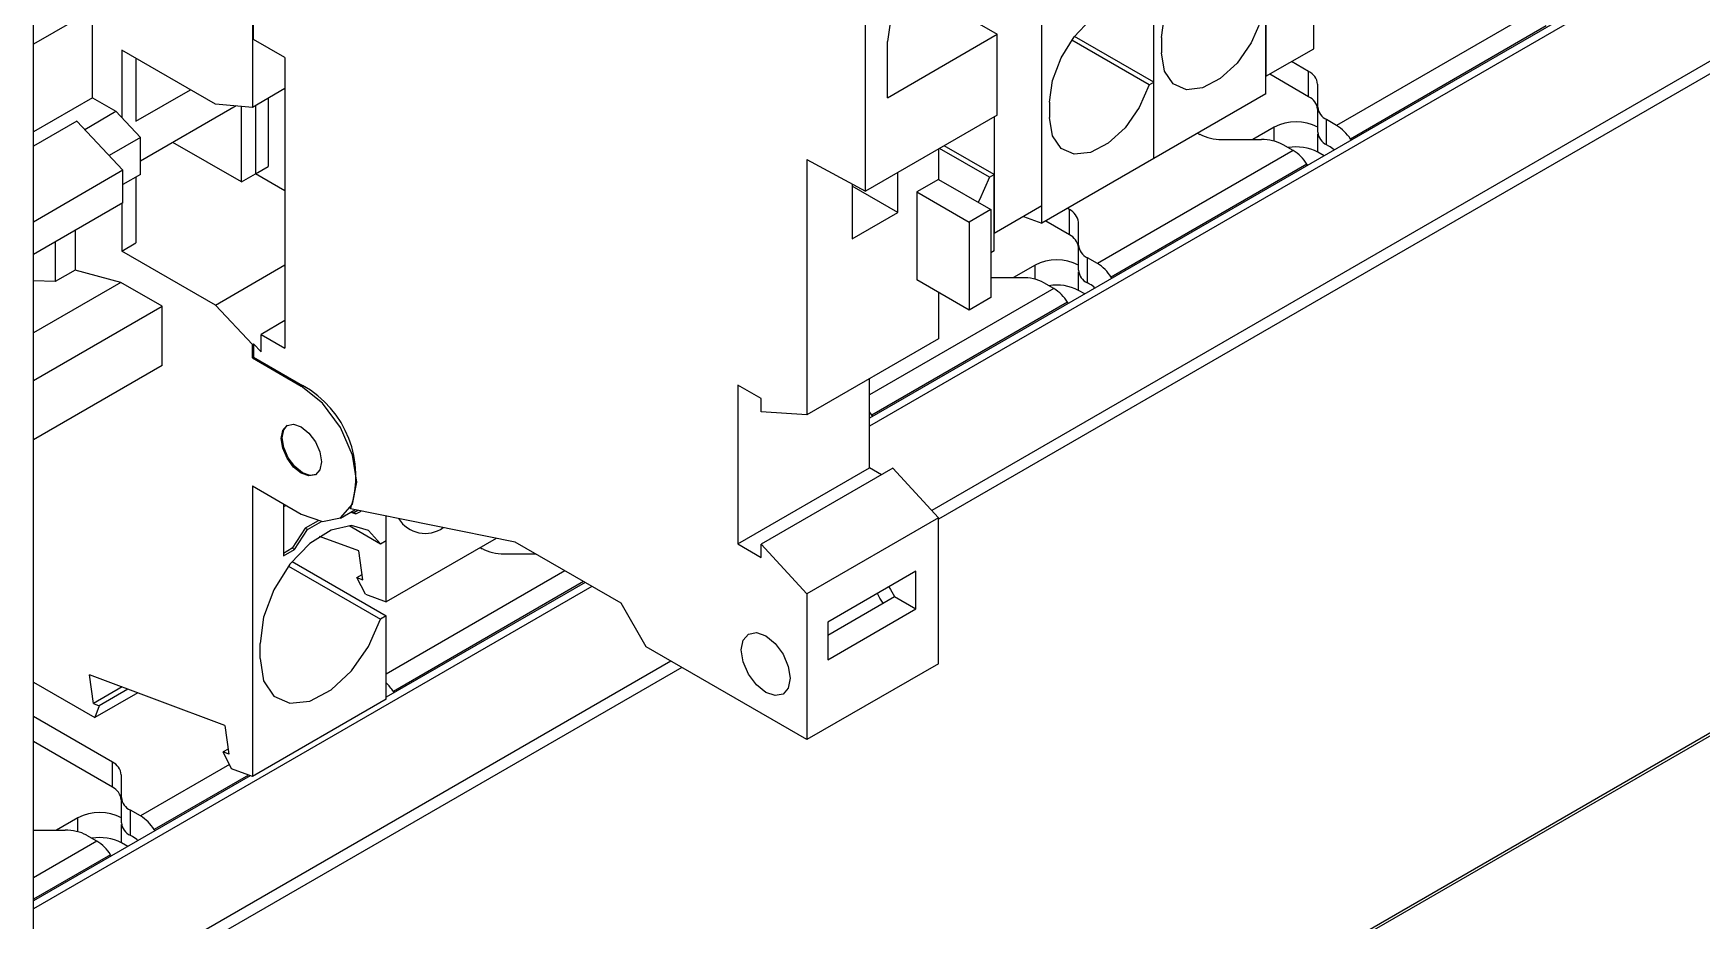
# Model space of a CAD drawing. Header units: millimetres. Extents: x 24 to 293, y 35 to 211.
# Drawn here: x 204.35 to 231.46, y 68.01 to 82.44 of the extents above; entities that cross this region are included whole.
import ezdxf

# ---------------------------------------------------------------- set-up
doc = ezdxf.new("R2010")
doc.units = ezdxf.units.MM

msp = doc.modelspace()

# ---------------------------------------------------------------- linework, layer by layer
at = {"color": 7, "linetype": 'Continuous', "lineweight": 25}
for p, q in [((204.347, 55.615), (204.347, 157.683)), ((272.227, 107.522), (217.939, 76.182)), ((272.417, 107.503), (217.939, 76.053)), ((274.111, 106.525), (218.951, 74.683)), ((274.199, 106.372), (219.061, 74.542)), ((204.7, 55.492), (274.173, 95.598)), ((274.199, 95.655), (204.726, 55.549)), ((207.907, 92.046), (207.907, 81.234)), ((207.925, 82.339), (207.925, 87.83)), ((225.16, 82.188), (225.16, 87.341)), ((224.382, 86.892), (224.382, 81.739)), ((222.562, 80.401), (222.562, 85.841)), ((218.574, 84.621), (218.228, 82.303)), ((220.741, 79.35), (220.741, 84.79)), ((220.741, 79.637), (220.741, 84.79)), ((217.875, 79.874), (217.875, 84.218)), ((206.086, 83.263), (204.347, 82.259)), ((218.673, 83.197), (220.014, 82.423)), ((205.308, 81.39), (205.308, 82.814)), ((228.713, 82.779), (225.531, 80.942)), ((224.382, 81.452), (224.382, 82.695)), ((228.937, 82.557), (225.755, 80.72)), ((207.306, 81.288), (205.786, 82.165)), ((205.786, 82.165), (205.786, 81.068)), ((208.437, 82.043), (207.925, 82.339)), ((218.228, 81.392), (220.014, 82.423)), ((218.228, 81.392), (218.228, 82.303)), ((220.014, 81.108), (220.014, 82.423)), ((222.484, 81.599), (221.225, 82.326)), ((222.562, 81.643), (221.271, 82.388)), ((222.685, 82.368), (222.685, 82.123)), ((224.382, 81.739), (225.16, 82.188)), ((206.015, 82.032), (206.015, 81.012)), ((208.437, 82.043), (208.437, 77.321)), ((225.076, 81.817), (224.796, 81.978)), ((222.484, 81.599), (222.562, 81.643)), ((222.562, 80.401), (222.562, 81.643)), ((225.076, 81.408), (224.443, 81.774)), ((225.076, 81.408), (225.076, 81.817)), ((205.308, 81.39), (204.347, 80.835)), ((205.308, 81.39), (205.69, 81.17)), ((206.015, 81.012), (206.899, 81.522)), ((208.437, 81.54), (207.907, 81.234)), ((208.163, 81.382), (208.163, 80.272)), ((224.382, 81.452), (222.562, 80.401)), ((225.223, 81.239), (225.223, 81.613)), ((205.181, 80.876), (205.69, 81.17)), ((205.69, 81.17), (206.086, 80.747)), ((207.643, 81.257), (206.086, 80.359)), ((207.907, 81.234), (207.306, 81.288)), ((207.73, 80.022), (207.73, 81.25)), ((207.96, 81.264), (207.96, 80.154)), ((220.014, 81.108), (217.875, 79.874)), ((220.865, 81.317), (220.865, 81.072)), ((225.223, 80.831), (225.223, 81.239)), ((205.054, 81.011), (204.347, 80.603)), ((205.054, 81.011), (205.803, 80.211)), ((219.963, 81.079), (219.963, 79.188)), ((223.277, 80.814), (223.308, 80.796)), ((224.518, 80.913), (224.169, 80.712)), ((224.518, 80.685), (224.518, 80.913)), ((225.531, 80.942), (225.369, 81.035)), ((225.369, 80.627), (225.369, 81.035)), ((206.086, 80.747), (205.577, 80.453)), ((206.086, 80.145), (206.086, 80.747)), ((207.73, 80.022), (206.616, 80.665)), ((219.061, 80.559), (219.061, 80.063)), ((219.886, 80.099), (219.075, 80.567)), ((219.963, 80.143), (219.152, 80.611)), ((223.662, 80.712), (224.308, 80.712)), ((224.824, 80.534), (224.662, 80.627)), ((225.225, 80.505), (225.225, 80.805)), ((225.405, 80.606), (225.369, 80.627)), ((225.767, 80.701), (225.755, 80.72)), ((207.96, 80.154), (208.163, 80.272)), ((216.922, 80.385), (217.875, 79.874)), ((216.922, 80.385), (216.922, 76.235)), ((222.562, 80.401), (220.741, 79.35)), ((224.824, 80.534), (221.642, 78.697)), ((225.048, 80.312), (221.866, 78.475)), ((225.06, 80.293), (225.048, 80.312)), ((225.326, 80.446), (225.225, 80.505)), ((205.803, 80.211), (204.347, 79.37)), ((205.803, 79.683), (205.803, 80.211)), ((206.086, 80.145), (205.803, 79.982)), ((206.015, 80.104), (206.015, 79.032)), ((207.73, 80.022), (207.96, 80.154)), ((208.437, 79.879), (207.96, 80.154)), ((218.399, 79.528), (218.399, 80.176)), ((219.061, 80.063), (218.708, 79.859)), ((219.061, 80.063), (219.91, 79.574)), ((219.886, 80.099), (219.963, 80.143)), ((219.963, 78.901), (219.963, 80.143)), ((217.656, 79.991), (217.656, 79.099)), ((218.399, 79.528), (217.656, 79.956)), ((218.708, 79.859), (218.708, 78.43)), ((218.708, 79.859), (219.556, 79.369)), ((205.803, 79.683), (204.347, 78.842)), ((205.786, 79.673), (205.786, 78.899)), ((217.656, 79.099), (218.399, 79.528)), ((219.91, 79.574), (219.556, 79.369)), ((219.91, 79.574), (219.91, 78.145)), ((219.963, 79.188), (220.741, 79.637)), ((220.439, 79.463), (220.741, 79.35)), ((221.187, 79.572), (221.156, 79.589)), ((221.187, 79.163), (221.187, 79.572)), ((205.025, 79.234), (205.025, 78.588)), ((219.556, 79.369), (219.556, 77.94)), ((221.187, 79.163), (220.802, 79.385)), ((221.334, 78.994), (221.334, 79.367)), ((204.703, 79.048), (204.703, 78.402)), ((205.786, 78.899), (206.015, 79.032)), ((221.334, 78.586), (221.334, 78.994)), ((207.306, 78.021), (205.786, 78.899)), ((207.306, 78.021), (208.437, 78.674)), ((219.963, 78.901), (219.91, 78.87)), ((220.629, 78.668), (220.28, 78.467)), ((220.629, 78.44), (220.629, 78.668)), ((221.642, 78.697), (221.48, 78.79)), ((221.48, 78.382), (221.48, 78.79)), ((204.703, 78.402), (204.347, 78.417)), ((205.768, 78.389), (204.347, 77.569)), ((205.025, 78.588), (204.703, 78.402)), ((205.768, 78.389), (205.025, 78.588)), ((206.44, 78.002), (205.768, 78.389)), ((219.556, 77.94), (218.708, 78.43)), ((219.91, 78.467), (220.419, 78.467)), ((220.935, 78.288), (220.773, 78.382)), ((221.336, 78.26), (221.336, 78.56)), ((221.516, 78.361), (221.48, 78.382)), ((221.878, 78.456), (221.866, 78.475)), ((220.935, 78.288), (217.939, 76.559)), ((219.061, 78.226), (219.061, 77.47)), ((219.91, 78.145), (219.556, 77.94)), ((221.437, 78.201), (221.336, 78.26)), ((204.347, 76.794), (206.44, 78.002)), ((206.44, 77.037), (206.44, 78.002)), ((207.306, 78.021), (207.907, 77.381)), ((221.159, 78.067), (217.977, 76.23)), ((221.171, 78.048), (221.159, 78.067)), ((208.437, 77.77), (208.048, 77.545)), ((207.907, 77.381), (207.925, 77.391)), ((207.907, 77.164), (207.907, 77.381)), ((207.925, 77.391), (207.925, 77.174)), ((207.925, 77.391), (208.048, 77.259)), ((208.048, 77.259), (208.048, 77.545)), ((208.048, 77.545), (208.437, 77.321)), ((219.061, 77.47), (216.922, 76.235)), ((206.44, 77.037), (204.347, 75.829)), ((207.907, 77.164), (207.925, 77.174)), ((207.907, 77.164), (208.702, 76.705)), ((207.925, 77.174), (208.72, 76.715)), ((217.939, 75.373), (217.939, 76.822)), ((208.702, 76.705), (208.72, 76.715)), ((216.178, 76.502), (215.8, 76.721)), ((215.8, 76.721), (215.8, 74.138)), ((216.178, 76.287), (216.178, 76.502)), ((216.922, 76.235), (216.178, 76.287)), ((217.989, 76.211), (217.977, 76.23)), ((215.8, 74.138), (217.939, 75.373)), ((218.317, 75.37), (216.178, 74.136)), ((218.131, 75.263), (217.939, 75.373)), ((219.061, 74.563), (218.317, 75.37)), ((207.907, 75.082), (208.702, 74.623)), ((207.907, 75.082), (207.907, 70.358)), ((208.411, 74.791), (208.411, 73.944)), ((208.455, 74.765), (208.411, 74.74)), ((209.34, 74.559), (209.572, 74.693)), ((212.18, 74.166), (209.504, 74.707)), ((209.509, 74.657), (209.591, 74.625)), ((209.556, 74.646), (209.516, 74.661)), ((209.621, 74.683), (209.556, 74.646)), ((209.591, 74.625), (209.556, 74.646)), ((209.591, 74.625), (209.674, 74.673)), ((210.081, 74.194), (210.081, 74.59)), ((210.081, 73.196), (210.081, 74.59)), ((208.767, 74.394), (208.556, 74.068)), ((208.591, 74.048), (208.802, 74.374)), ((208.974, 74.514), (208.767, 74.394)), ((208.802, 74.374), (208.767, 74.394)), ((208.802, 74.374), (209.029, 74.505)), ((209.48, 74.435), (209.989, 74.141)), ((219.061, 74.563), (216.922, 73.328)), ((219.061, 72.191), (219.061, 74.563)), ((208.556, 74.068), (208.411, 73.985)), ((208.411, 73.944), (208.591, 74.048)), ((208.591, 74.048), (208.556, 74.068)), ((209.635, 74.024), (208.999, 74.261)), ((209.989, 74.141), (210.081, 74.194)), ((211.87, 74.229), (210.081, 73.196)), ((211.61, 74.079), (211.641, 74.061)), ((213.9, 73.174), (212.18, 74.166)), ((215.8, 74.138), (216.178, 73.92)), ((216.178, 73.92), (216.178, 74.136)), ((216.178, 74.136), (216.922, 73.328)), ((208.495, 73.779), (209.989, 72.916)), ((208.552, 73.852), (210.081, 72.969)), ((209.701, 73.555), (209.635, 74.024)), ((211.995, 73.976), (212.509, 73.976)), ((212.506, 73.979), (212.502, 73.976)), ((209.606, 73.591), (209.689, 73.639)), ((209.743, 73.322), (209.606, 73.591)), ((209.606, 73.591), (209.701, 73.555)), ((212.987, 73.7), (210.081, 72.023)), ((213.314, 73.512), (210.081, 71.646)), ((213.291, 73.525), (210.199, 71.74)), ((218.69, 73.694), (217.258, 72.868)), ((218.69, 73.082), (218.69, 73.694)), ((213.425, 73.448), (204.347, 68.207)), ((209.743, 73.322), (210.081, 73.196)), ((216.922, 73.328), (216.922, 70.957)), ((217.258, 72.656), (218.343, 73.282)), ((218.343, 73.282), (218.69, 73.082)), ((210.081, 72.969), (209.989, 72.916)), ((210.081, 71.614), (210.081, 72.969)), ((214.308, 72.466), (213.9, 73.174)), ((217.258, 72.255), (218.69, 73.082)), ((217.258, 72.868), (217.258, 72.255)), ((208.031, 72.275), (208.031, 72.52)), ((216.922, 70.957), (214.308, 72.466)), ((214.71, 72.234), (204.637, 66.419)), ((214.887, 72.132), (204.726, 66.266)), ((219.061, 72.191), (216.922, 70.957)), ((204.347, 71.891), (205.344, 71.315)), ((207.46, 71.189), (205.258, 72.012)), ((205.324, 71.543), (205.258, 72.012)), ((205.79, 71.813), (205.324, 71.543)), ((206.043, 71.718), (205.344, 71.315)), ((205.885, 71.777), (205.418, 71.508)), ((210.081, 71.614), (207.907, 70.358)), ((210.211, 71.721), (210.199, 71.74)), ((205.631, 70.591), (204.347, 71.332)), ((205.324, 71.543), (205.418, 71.508)), ((205.418, 71.508), (205.344, 71.315)), ((207.46, 71.189), (207.526, 70.72)), ((205.631, 70.183), (204.347, 70.924)), ((207.514, 70.804), (207.431, 70.756)), ((205.631, 70.183), (205.631, 70.591)), ((207.535, 70.553), (206.086, 69.716)), ((207.57, 70.484), (207.431, 70.756)), ((207.526, 70.72), (207.431, 70.756)), ((207.873, 70.371), (204.347, 68.335)), ((205.777, 70.014), (205.777, 70.387)), ((207.846, 70.381), (206.31, 69.495)), ((207.907, 70.358), (207.57, 70.484)), ((205.777, 69.606), (205.777, 70.014)), ((206.086, 69.716), (205.924, 69.81)), ((205.924, 69.401), (205.924, 69.81)), ((204.347, 69.486), (204.863, 69.486)), ((205.072, 69.687), (204.723, 69.486)), ((205.072, 69.46), (205.072, 69.687)), ((205.779, 69.279), (205.779, 69.579)), ((206.322, 69.476), (206.31, 69.495)), ((205.379, 69.308), (204.347, 68.712)), ((205.379, 69.308), (205.217, 69.401)), ((205.88, 69.221), (205.779, 69.279)), ((205.959, 69.381), (205.924, 69.401)), ((205.603, 69.086), (204.347, 68.362)), ((205.615, 69.067), (205.603, 69.086))]:
    msp.add_line(p, q, dxfattribs=at)
at = {"color": 7, "linetype": 'Continuous', "lineweight": 25, "flags": 128}
for points in [[(222.685, 82.368), (222.734, 82.722), (222.873, 83.091), (223.088, 83.434), (223.353, 83.711), (223.639, 83.891), (223.913, 83.953), (224.144, 83.891), (224.305, 83.712)], [(220.865, 81.317), (220.913, 81.671), (221.052, 82.04), (221.267, 82.383), (221.532, 82.66), (221.818, 82.84), (222.092, 82.902), (222.323, 82.84), (222.484, 82.66)], [(224.305, 82.65), (224.144, 82.284), (223.913, 81.955), (223.639, 81.701), (223.353, 81.551), (223.088, 81.522), (222.873, 81.617), (222.734, 81.825), (222.685, 82.123)], [(222.484, 81.599), (222.323, 81.233), (222.092, 80.904), (221.818, 80.65), (221.532, 80.5), (221.267, 80.471), (221.052, 80.566), (220.913, 80.774), (220.865, 81.072)], [(219.886, 80.099), (219.724, 79.733), (219.702, 79.694)], [(208.702, 74.623), (209.047, 74.503), (209.34, 74.56), (209.535, 74.784), (209.604, 75.143), (209.535, 75.581), (209.34, 76.032), (209.047, 76.426), (208.702, 76.705)], [(217.977, 76.23), (217.953, 76.265), (217.939, 76.283)], [(208.702, 76.041), (208.827, 75.94), (208.934, 75.797), (209.004, 75.634), (209.029, 75.475), (209.004, 75.345), (208.934, 75.263), (208.827, 75.243), (208.702, 75.286), (208.577, 75.387), (208.471, 75.53), (208.4, 75.694), (208.375, 75.853), (208.4, 75.983), (208.471, 76.064), (208.577, 76.085), (208.702, 76.041)], [(208.942, 75.269), (208.845, 75.253), (208.72, 75.296), (208.595, 75.397), (208.489, 75.54), (208.418, 75.704), (208.393, 75.863), (208.418, 75.993), (208.48, 76.069)], [(209.989, 74.141), (209.795, 74.359), (209.516, 74.436), (209.185, 74.361), (208.839, 74.144), (208.518, 73.809), (208.258, 73.394), (208.089, 72.948), (208.031, 72.52)], [(218.16, 73.177), (218.108, 73.256), (218.068, 73.335)], [(218.252, 73.441), (218.28, 73.4), (218.343, 73.282)], [(208.031, 72.275), (208.089, 71.915), (208.258, 71.663), (208.518, 71.548), (208.839, 71.584), (209.185, 71.767), (209.516, 72.074), (209.795, 72.473), (209.989, 72.916)], [(216.251, 72.643), (216.403, 72.52), (216.532, 72.346), (216.618, 72.148), (216.648, 71.954), (216.618, 71.796), (216.532, 71.697), (216.403, 71.672), (216.251, 71.725), (216.099, 71.847), (215.969, 72.021), (215.883, 72.22), (215.853, 72.414), (215.883, 72.572), (215.969, 72.671), (216.099, 72.696), (216.251, 72.643)]]:
    msp.add_lwpolyline(points, dxfattribs=at)
at = {"color": 7, "linetype": 'Continuous', "lineweight": 25}
for centre, radius, start, end in [((224.972, 81.588), 0.251, 5.6948, 65.6253), ((224.972, 81.179), 0.251, 5.6948, 65.6253), ((225.473, 81.264), 0.251, 185.6948, 245.6253), ((224.871, 80.231), 0.769, 62.6097, 117.3903), ((225.473, 80.856), 0.251, 185.6948, 245.6253), ((225.165, 80.348), 0.697, 32.2378, 58.3609), ((223.648, 81.433), 0.721, 241.9598, 271.1441), ((224.323, 79.99), 0.721, 61.9598, 91.1441), ((224.872, 79.822), 0.769, 62.6743, 99.5768), ((225.121, 80.122), 0.561, 48.5712, 59.6735), ((224.458, 79.94), 0.697, 32.2378, 58.3609), ((221.083, 79.343), 0.251, 5.6948, 65.6253), ((221.083, 78.934), 0.251, 5.6948, 65.6253), ((221.584, 79.019), 0.251, 185.6948, 245.6253), ((220.982, 77.985), 0.769, 62.6097, 117.3903), ((221.276, 78.103), 0.697, 32.2378, 58.3609), ((220.434, 77.745), 0.721, 61.9598, 91.1441), ((221.584, 78.611), 0.251, 185.6948, 245.6253), ((220.983, 77.577), 0.769, 62.6743, 99.5768), ((220.569, 77.695), 0.697, 32.2378, 58.3609), ((221.232, 77.877), 0.561, 48.5712, 59.6735), ((207.906, 75.24), 1.685, 341.5523, 61.1009), ((210.715, 74.817), 0.507, 211.875, 305.2758), ((211.98, 74.698), 0.721, 241.9598, 271.1441), ((209.541, 71.312), 0.784, 33.034, 46.4871), ((205.527, 70.362), 0.251, 5.6948, 65.6253), ((205.527, 69.954), 0.251, 5.6948, 65.6253), ((206.027, 70.039), 0.251, 185.6948, 245.6253), ((205.426, 69.005), 0.769, 62.6097, 117.3903), ((205.72, 69.123), 0.697, 32.2378, 58.3609), ((204.877, 68.765), 0.721, 61.9598, 91.1441), ((206.027, 69.63), 0.251, 185.6948, 245.6253), ((205.426, 68.596), 0.769, 62.6743, 99.5768), ((205.013, 68.715), 0.697, 32.2378, 58.3609), ((205.676, 68.896), 0.561, 48.5712, 59.6735)]:
    msp.add_arc(centre, radius, start, end, dxfattribs=at)

doc.saveas('drawing.dxf')
